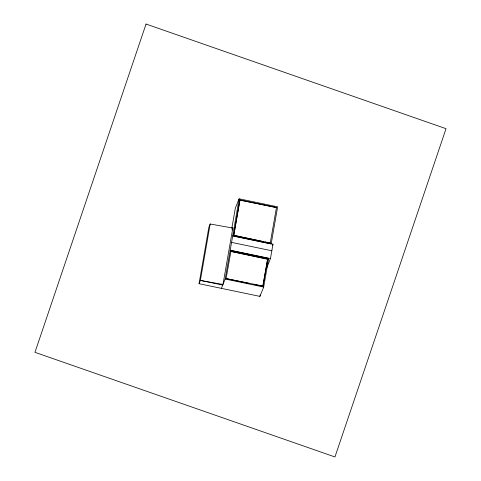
<?xml version="1.0" encoding="UTF-8"?>
<svg xmlns="http://www.w3.org/2000/svg" width="481" height="481" viewBox="0 0 481 481"><rect width="100%" height="100%" fill="white"/><g stroke="black" fill="none" stroke-linecap="round" stroke-linejoin="round"><path stroke-width="0.72" d="M221.398 288.359L225.168 279.028L232.72 235.798L272.974 244.186L270.466 258.592L266.63 268.091M230.152 250.367L268.669 258.399L263.69 287.061L259.92 296.386L199.05 283.7L208.856 227.285L210.179 224.002L232.774 228.054M210.179 224.002L200.379 280.417L199.05 283.7M231.83 228.337L235.341 208.135L239.111 198.803L277.627 206.836L271.17 243.993L233.381 236.117M239.111 198.803L232.72 235.798M249.633 283.495L226.124 278.595L230.898 251.383L267.634 259.037L262.854 286.255L253.307 284.265M239.959 199.952L233.742 235.45L239.959 199.952L276.455 207.564L270.238 243.055L265.133 241.991M259.92 296.386L260.173 294.919M262.854 286.255L267.634 259.037M231.992 229.996L232.858 227.844L222.974 284.469L200.379 280.417L222.727 285.077M230.898 251.383L267.55 259.247M226.124 278.595L262.939 286.045M276.455 207.564L239.875 200.162M270.238 243.055L233.826 235.239M272.42 245.544L272.974 244.186M268.133 259.734L268.669 258.399M234.475 235.6L238.125 236.357M239.586 236.664L251.99 239.249M253.451 239.556L263.672 241.684M231.71 242.412L271.957 250.805M230.219 250.198L270.466 258.592M225.168 279.028L263.69 287.061M146.05 24.05L34.963 352.314L334.95 456.95L446.037 128.686L146.05 24.05"/></g></svg>
